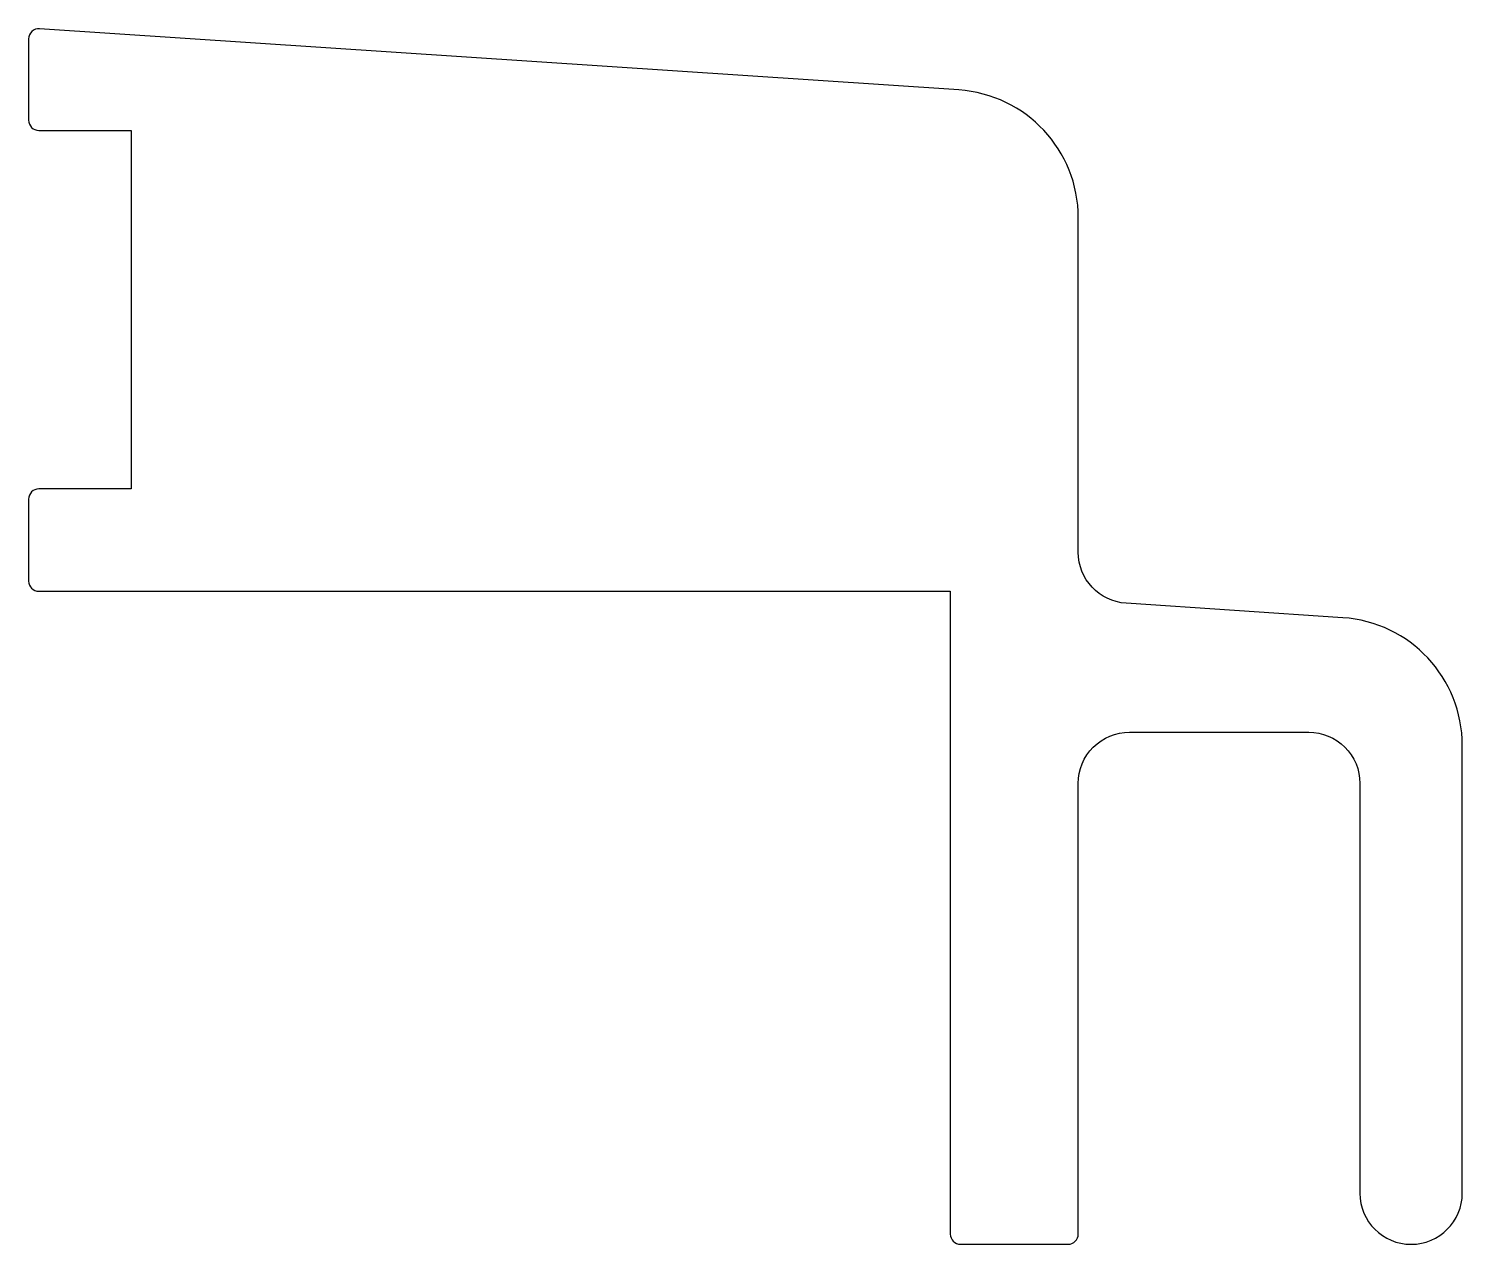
# Model space of a CAD drawing. Extents: x 141.2 to 169.2, y 207.7 to 231.5.
import ezdxf

# ---------------------------------------------------------------- set-up
doc = ezdxf.new("R2010")
doc.units = 0
doc.header["$LTSCALE"] = 15
doc.layers.get('0').update_dxf_attribs({"linetype": 'CONTINUOUS'})

msp = doc.modelspace()

# ---------------------------------------------------------------- linework, layer by layer
at = {"color": 7}
msp.add_lwpolyline([(166.176, 217.748, -0.414214), (167.176, 216.748), (167.176, 208.748, 1), (169.176, 208.748), (169.176, 217.489, 0.394848), (166.843, 219.983), (162.61, 220.265, -0.394848), (161.676, 221.263), (161.676, 227.792, 0.394848), (159.343, 230.287), (141.39, 231.484, 0.433848), (141.176, 231.284), (141.176, 229.698, 0.414214), (141.376, 229.498), (143.176, 229.498), (143.176, 222.498), (141.376, 222.498, 0.414214), (141.176, 222.298), (141.176, 220.698, 0.414214), (141.376, 220.498), (159.176, 220.498), (159.176, 207.948, 0.414214), (159.376, 207.748), (161.476, 207.748, 0.414214), (161.676, 207.948), (161.676, 216.748, -0.414214), (162.676, 217.748)], format="xyb", close=True, dxfattribs=at)

doc.saveas('drawing.dxf')
